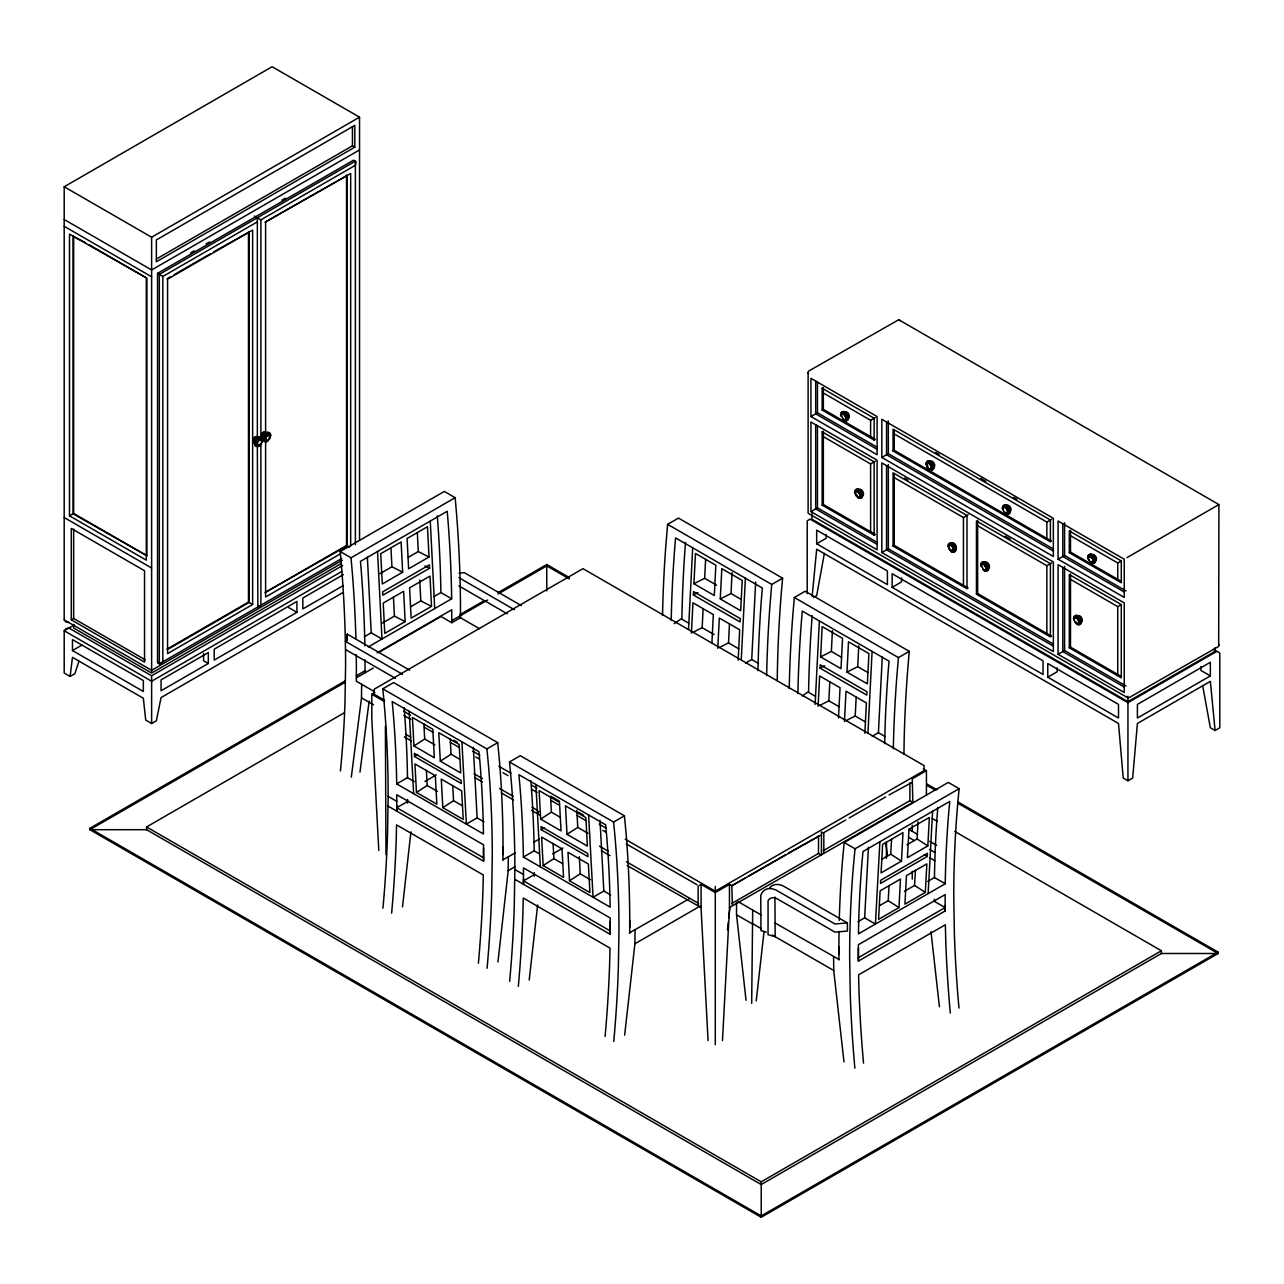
<?xml version="1.0" encoding="UTF-8"?>
<svg xmlns="http://www.w3.org/2000/svg" width="1284" height="1284" viewBox="0 0 1284 1284"><rect width="100%" height="100%" fill="white"/><g stroke="black" fill="none" stroke-linecap="round" stroke-linejoin="round"><path stroke-width="1.5" d="M886.425 858.386L886.506 842.513M373.708 691.257L356.326 681.242L356.374 671.532A1227.231 708.543 60 0 0 356.246 654.599M365.009 672.816L364.993 659.848M503.007 854.534L503.055 850.249A1227.231 708.543 -60 0 0 499.251 758.844L497.727 742.666L393.61 682.558L382.776 688.818A1210.138 698.673 -60 0 1 388.153 796.369L387.559 833.653A1210.973 699.154 -60 0 1 382.953 908.189M388.073 806.127L483.57 861.211L483.538 844.84L396.788 794.748L396.756 811.135L396.804 805.662M479.542 628.743L460.442 617.716L451.775 622.724L451.759 609.756L377.143 652.834M629.706 927.69L629.738 923.405A1227.231 708.543 -60 0 0 625.95 831.984L624.425 815.805L520.309 755.698L509.475 761.958A1210.138 698.673 -60 0 1 514.852 869.509L514.258 906.793A1210.973 699.154 -60 0 1 509.652 981.345M514.772 879.267L610.253 934.351L610.237 917.996L523.471 867.904L523.455 884.291L523.503 878.802M674.212 623.671L681.916 618.31A1209.945 698.56 -60 0 1 685.512 542.442M802.452 695.928L808.615 691.466A1209.945 698.56 -60 0 1 812.194 615.598M927.626 881.482L934.463 877.534L934.479 876.362A1227.552 708.736 60 0 1 937.785 807.556M945.168 905.541L945.136 910.966L858.418 961.09L858.386 944.703L945.152 894.611L945.168 910.998L945.136 905.509M945.233 883.745L945.249 882.846A1209.945 698.56 60 0 1 948.844 811.135L949.759 801.409L862.992 851.501L862.078 861.227A1209.945 698.56 60 0 0 858.482 932.938L858.482 933.853L945.233 883.745L934.463 877.534M361.655 684.308L361.478 698.255L351.302 777.157M508.336 856.926L508.159 871.066L497.951 962.005M635.034 930.065L634.858 944.205L624.65 1035.161M751.67 1003.414L752.697 910.067M688.529 629.353L692.686 547.803M691.418 633.108L692.959 602.822L713.342 614.587L711.898 642.995M693.36 594.957L693.521 591.603L740.274 618.583L740.098 621.954L693.36 594.957L697.95 592.63M693.922 583.738L695.463 553.452L715.846 565.217L714.305 595.519L693.922 583.738L704.659 578.298L716.552 585.167M692.943 632.338L702.155 627.667L703.118 608.728M704.659 578.298L705.622 559.359M717.772 648.324L719.313 618.037L739.696 629.802L738.156 660.104M720.276 598.954L721.817 568.668L742.216 580.448L740.675 610.735L720.276 598.954L731.013 593.513L741.205 599.403M719.313 647.553L728.51 642.883L729.472 623.944M731.013 593.513L732.073 572.68M741.253 659.783L745.394 578.233M745.571 663.09L751.718 659.527L755.666 581.941M815.131 704.483L819.369 620.942M818.117 706.264L819.641 675.962L840.041 687.742L838.5 718.029M820.043 668.113L820.219 664.743L866.973 691.739L866.796 695.109L820.043 668.113L824.649 665.77M820.62 656.894L822.161 626.592L842.545 638.373L841.004 668.659L820.62 656.894L831.358 651.437L841.55 657.328M819.641 705.478L828.838 700.807L829.801 681.884M831.358 651.437L832.417 630.621M844.471 721.48L846.012 691.193L866.395 702.958L864.854 733.244M846.975 672.11L848.515 641.823L868.915 653.588L867.374 683.874L846.975 672.11L857.712 666.653L867.904 672.543M845.995 720.693L855.208 716.023L856.171 697.1M857.712 666.653L858.771 645.836M867.952 732.939L872.093 651.389M872.253 736.23L878.416 732.683L882.269 657.087M722.475 1040.618L729.456 908.928L729.456 884.371L715.284 892.557L701.096 884.371L699.331 885.398M857.872 921.751L864.646 917.835L868.466 847.231M879.877 841.662L875.431 924.063L864.646 917.835M879.733 905.557L888.223 900.646L889.042 885.446M882.236 859.076L890.727 854.181L891.561 838.966M898.961 907.595L900.501 879.075L880.118 890.855L878.577 919.36L898.961 907.595L888.223 900.646M901.464 861.131L903.005 832.61L882.622 844.39L881.081 872.895L901.464 861.131L890.727 854.181M904.385 891.321L914.577 885.43L915.412 870.215M906.905 844.84L917.097 838.966L918.012 821.856M925.315 892.38L926.855 863.859L906.472 875.64L904.931 904.145L925.315 892.38L914.577 885.43M927.257 856.476L927.433 853.298L880.68 880.294L880.503 883.456L927.257 856.476L924.191 854.486M927.834 845.899L929.375 817.394L908.976 829.159L907.435 857.68L927.834 845.899L917.097 838.966M928.139 893.616L932.601 811.231M808.117 372.424L808.583 371.124L898.736 319.732L1218.917 504.564L1218.676 646.414L1128.299 698.079L808.117 513.263L808.117 372.424L808.342 373.692M255.083 442.434C249.048 443.654 255.933 431.97 259.336 438.518A1.669 1.332 -39.1 0 1 261.519 437.892C265.708 437.667 273.797 431.729 268.083 440.396A1.669 0.915 57.8 0 1 266.944 441.054M257.346 443.991A1.669 1.011 -2.3 0 1 254.986 444.055A1.669 1.011 -2.3 0 1 254.986 442.627L257.233 438.47A1.669 0.915 57.8 0 1 258.373 437.812A1.669 0.915 57.8 0 1 259.609 439.834C252.707 445.612 263.83 447.313 261.695 439.882A1.669 1.332 -39.1 0 0 261.519 437.892C259.159 434.827 264.344 429.354 267.2 433.43A1.669 1.364 -64.4 0 1 269.191 432.644A1.669 1.364 -64.4 0 1 269.576 434.794M268.083 440.396L266.382 440.669L265.611 439.208A1.669 1.011 -2.3 0 1 263.252 439.272A1.669 1.011 -2.3 0 1 263.252 437.844L265.499 433.703A1.669 0.915 57.8 0 1 266.639 433.045A1.669 0.915 57.8 0 1 267.875 435.067M265.884 437.683L265.611 439.208L260.893 436.48M844.471 420.51A1.669 1.011 -62.3 0 1 843.54 419.675L841.132 414.957A1.669 1.156 12.1 0 1 841.501 413.175M843.54 419.675C848.708 420.959 843.54 410.591 841.132 414.957M845.691 417.364L848.05 416L848.098 417.444A1.669 1.156 12.1 0 1 848.082 419.082A1.669 1.156 12.1 0 1 845.739 418.809M860.36 497.711A1.669 1.22 -78 0 1 858.274 497.422L855.963 495.496L855.256 492.494A1.669 1.156 12.1 0 1 855.625 490.697M858.274 497.422C862.607 497.085 857.327 488.514 855.256 492.494M857.455 491.628A1.669 1.011 -62.3 0 1 858.579 489.541A1.669 1.011 -62.3 0 1 859.815 490.263L862.222 494.966A1.669 1.156 12.1 0 1 862.206 496.603A1.669 1.156 12.1 0 1 859.863 496.33M953.611 551.478A1.669 1.22 -78 0 1 951.54 551.189L948.828 548.493L948.732 545.716A1.669 1.3 31.3 0 1 950.401 543.822M951.54 551.189C955.456 550.868 951.476 543.212 948.732 545.716M953.129 550.098A1.669 1.156 12.1 0 0 955.473 550.387A1.669 1.156 12.1 0 0 955.489 548.733L954.991 545.539L952.423 547.08M984.555 570.77A1.669 1.011 -62.3 0 1 983.624 569.919L981.217 565.217A1.669 1.156 12.1 0 1 981.586 563.419M983.624 569.919C988.808 571.203 983.64 560.835 981.217 565.217M985.839 569.053A1.669 1.156 12.1 0 0 988.166 569.342A1.669 1.156 12.1 0 0 988.199 567.688L988.134 566.244L985.775 567.608M1009.192 511.786A3.338 1.926 60 0 1 1008.694 511.931A1.669 1.332 80.9 0 1 1008.277 514.146A1.669 1.332 80.9 0 1 1006.447 513.295L1003.59 511.353L1003.093 507.806A1.669 1.3 31.3 0 1 1004.762 505.912M1006.447 513.295C1009.401 511.851 1005.661 505.591 1003.093 507.806M1074.114 617.155A1.669 1.156 12.1 0 0 1074.098 618.808L1074.804 621.809L1077.116 623.735A1.669 1.22 -78 0 0 1078.656 624.57M1077.116 623.735C1081.449 623.398 1076.185 614.827 1074.098 618.808M1078.704 622.644A1.669 1.156 12.1 0 0 1081.048 622.917A1.669 1.156 12.1 0 0 1081.08 621.279L1078.656 616.577A1.669 1.011 -62.3 0 0 1077.42 615.855A1.669 1.011 -62.3 0 0 1076.297 617.941M1090.662 562.328C1099.65 559.391 1081.465 551.687 1090.662 562.328A1.669 1.011 -62.3 0 0 1091.898 563.05M1091.063 557.176L1093.262 555.169L1095.236 560.097A1.669 1.156 12.1 0 1 1095.204 561.75A1.669 1.156 12.1 0 1 1092.861 561.461L1095.011 560.643A1.669 1.3 31.3 0 1 1094.883 562.569A1.669 1.3 31.3 0 1 1092.652 562.007M777.253 680.857A1210.138 698.673 -60 0 1 782.598 578.201L678.482 518.094L667.632 524.353L666.107 542.281A1227.231 708.543 -60 0 0 662.528 615.469M782.598 578.201L771.748 584.461L770.223 602.389A1227.231 708.543 -60 0 0 766.644 675.577M903.952 753.997A1210.138 698.673 -60 0 1 909.297 651.341L805.164 591.234L794.331 597.493L792.806 615.437A1227.231 708.543 -60 0 0 789.227 688.609M909.281 651.341L898.447 657.601L896.922 675.544A1227.231 708.543 -60 0 0 893.343 748.716M842.93 419.258L844.166 419.547M845.418 416.562C850.987 416.931 845.145 409.355 843.941 414.507M857.054 496.78L858.29 497.068M860.424 490.681L859.51 490.167L858.065 492.045M950.304 550.547L952.15 550.226M951.909 546.39C955.922 544.753 953.097 542.394 951.332 545.812M983.014 569.502L984.25 569.791M985.518 566.822C991.087 567.175 985.245 559.599 984.042 564.767M1004.666 512.637L1005.918 512.926M1007.426 510.743C1013.349 512.043 1007.089 502.188 1005.693 507.902M1075.896 623.093L1077.132 623.382M1079.282 616.994L1078.351 616.481L1076.907 618.358M1090.052 561.911L1091.881 561.589M958.987 1008.052A1210.973 699.154 60 0 1 954.365 933.516L953.771 896.216A1210.138 698.673 60 0 1 959.164 788.681L948.314 782.421L844.198 842.529L842.673 858.707A1227.231 708.543 60 0 0 839.271 920.355M812.146 596.37L816.672 549.231L1118.508 723.486L1123.227 778.056L1127.946 780.784L1132.681 778.056L1137.399 723.486L1210.347 681.371L1215.081 730.484L1219.8 727.755L1219.8 653.091L1217.2 651.389M727.45 929.841L728.333 921.88M728.782 917.899L729.89 907.965M78.966 661.196L74.825 673.731L70.106 676.459L64.2 673.041L64.2 630.765L66.046 628.598L68.919 628.037L151.624 675.769L342.651 565.49M402.502 906.905L410.944 831.775M529.201 980.061L537.643 904.931M756.212 1000.926L763.948 932.296M931.494 469.462A1.669 1.188 -75 0 1 929.456 469.19L926.791 466.381L926.791 463.652A1.669 1.316 35.1 0 1 928.091 461.566M929.456 469.19C933.468 469.093 929.648 461.341 926.791 463.652M931.125 468.227A1.669 1.188 15 0 0 933.452 468.564A1.669 1.188 15 0 0 933.484 466.846L931.205 462.096A1.669 0.963 -60 0 0 930.017 461.405A1.669 0.963 -60 0 0 928.846 463.476M70.106 676.459L72.466 657.344L143.343 698.255L145.718 720.099L151.624 723.518L156.343 720.789L161.062 697.581L343.149 592.454M359.969 772.149L369.134 701.128M928.236 468.483L929.102 468.949M931.815 462.545L930.948 462.079L929.456 463.909M824.376 553.372L816.672 595.615L813.526 597.429M409.612 670.168L347.274 634.168L345.508 641.39L402.534 674.309M955.489 548.733L955.28 549.279A1.669 1.3 31.3 0 1 955.152 551.205A1.669 1.3 31.3 0 1 952.921 550.643L955.28 549.279L954.461 549.841M988.199 567.688L987.99 568.234A1.669 1.3 31.3 0 1 987.861 570.16A1.669 1.3 31.3 0 1 985.614 569.598M1078.496 623.189A1.669 1.3 31.3 0 0 1080.727 623.751A1.669 1.3 31.3 0 0 1080.871 621.825L1081.08 621.279M930.884 468.74A1.669 1.316 35.1 0 0 933.099 469.334A1.669 1.316 35.1 0 0 933.259 467.376L933.484 466.846M856.476 496.202L857.423 496.218M861.002 491.258L858.643 492.623M949.727 549.969L950.69 549.985M1094.016 556.389L1091.641 557.754M1075.318 622.515L1076.618 622.275M257.346 437.523L257.346 217.782M629.417 932.874L688.706 899.073M926.326 464.776L926.566 465.578M841.582 415.31L841.181 416.401M1003.318 508.705L1002.932 509.796M1078.656 621.199L1081.016 619.835M1095.011 560.643L1094.658 561.028A1.669 1.364 55.6 0 1 1094.353 563.13A1.669 1.364 55.6 0 1 1092.299 562.392M1080.855 621.825L1080.502 622.21A1.669 1.364 55.6 0 1 1080.197 624.313A1.669 1.364 55.6 0 1 1078.143 623.575M933.243 467.376L932.874 467.729A1.669 1.364 60 0 1 932.537 469.864A1.669 1.364 60 0 1 930.515 469.093M855.963 495.496L857.038 494.95M949.229 549.263L949.935 548.942M861.516 491.949L859.156 493.313M1009.144 507.806L1006.768 509.17M1080.358 618.262L1077.998 619.626M413.962 745.956L412.421 717.451L432.804 729.216L434.345 757.737L413.962 745.956L424.699 739.006L423.864 723.807M414.523 756.533L414.363 753.355L461.1 780.351L461.277 783.513L414.523 756.533L417.589 754.543M440.316 761.187L438.775 732.666L459.158 744.431L460.699 772.952L440.316 761.187L451.053 754.238L450.235 739.022M416.465 792.437L414.925 763.916L435.308 775.697L436.849 804.201L416.465 792.437L427.203 785.487L426.384 770.272M442.819 807.652L441.279 779.131L461.678 790.912L463.219 819.417L442.819 807.652L453.557 800.702L452.738 785.503M540.66 819.112L539.119 790.591L559.503 802.372L561.044 830.876L540.66 819.112L551.382 812.162L550.563 796.947M541.222 829.673L541.046 826.511L587.799 853.491L587.976 856.669L541.222 829.673L544.288 827.682M567.014 834.327L565.474 805.822L585.857 817.587L587.398 846.092L567.014 834.327L577.752 827.377L576.821 810.268M543.164 865.576L541.623 837.072L562.007 848.836L563.548 877.357L543.164 865.576L553.902 858.627L553.083 843.428M569.518 880.792L567.977 852.287L588.377 864.052L589.918 892.573L569.518 880.792L580.256 873.842L579.341 856.749M68.919 622.579L65.58 621.777L64.2 619.851L64.2 186.758L272.112 66.72L359.536 117.181L359.536 540.243M85.579 242.74L73.06 236.208L73.06 513.793L146.89 555.731L146.89 278.147L69.513 234.153L69.513 515.831L146.296 560.161L146.296 278.484M64.2 186.758L151.624 237.219L359.536 117.181M156.343 259.047L352.442 145.83L354.801 147.195L354.801 125.367L156.343 239.947L156.343 261.775L354.801 147.195M359.536 149.923L151.624 269.961L64.2 219.5M190.738 252.836L194.189 250.845M206.226 243.896L209.661 241.906M281.918 200.192L285.353 198.201M157.531 273.38L162.843 276.445L162.843 661.79L159.81 664.005L157.531 662.817L157.531 273.38L353.63 160.163L355.941 161.8L355.395 165.267L260.893 219.837L254.392 216.081M162.843 276.445L257.346 221.875M166.968 278.837L170.435 276.83M173.918 274.824L210.335 253.799M213.802 251.792L249.08 232.115L249.08 602.453L167.562 649.511M349.489 547.209L346.536 545.507L265.018 592.566L347.129 545.844L347.129 175.507L265.018 222.228L350.676 173.452L350.676 545.893M69.513 515.831L73.653 513.456L146.89 555.731M71.294 619.851L144.53 662.127L144.53 570.738L71.294 528.462L71.294 619.851L73.653 618.487L145.188 659.783M65.933 629.754L74.135 625.019M72.466 650.539L143.343 691.466L143.343 680.552L72.466 639.625L72.466 650.539L81.919 645.082M166.968 649.174L248.486 602.116L252.627 604.507L252.627 230.061L167.562 279.174L167.562 653.604L252.627 604.507M340.404 770.946A1210.973 699.154 60 0 0 344.995 701.915L345.589 665.321A1210.138 698.673 60 0 0 340.212 551.542L444.328 491.435L455.162 497.694L456.687 515.622A1227.231 708.543 60 0 1 460.491 611.425L460.442 617.716M340.26 553.902L265.611 596.996L265.611 440.765M341.64 558.556L159.296 663.844L159.296 274.391L355.395 161.174L355.395 544.625M342.202 560.289L151.624 670.312L64.2 619.851M341.448 563.451L151.624 673.041L73.653 628.037L73.653 624.393M340.212 551.542L351.046 557.802L455.162 497.694M341.624 571.541L151.624 681.226L64.2 630.765M343.326 574.638L302.831 598.023L302.831 608.937L343.326 585.552M208.313 663.491L161.062 690.776L161.062 679.862L208.313 652.577L208.313 663.491L203.594 660.762L203.594 653.492M296.925 612.34L214.219 660.088L214.219 649.174L296.925 601.426L296.925 612.34L288.643 607.573M380.032 573.643L391.925 566.774L402.662 572.215L401.122 541.928L380.738 553.693L382.279 583.995L402.662 572.215M408.087 557.449L418.279 551.558L429.017 556.999L427.476 526.713L407.092 538.477L408.633 568.78L429.017 556.999M429.594 568.218L382.841 595.214L382.68 591.844L429.418 564.864L429.594 568.218L424.988 565.891M382.536 623.013L394.429 616.143L405.166 621.584L403.625 591.298L383.242 603.063L384.783 633.365L405.166 621.584M410.607 606.802L420.799 600.928L431.536 606.369L429.996 576.083L409.596 587.847L411.137 618.15L431.536 606.369M364.383 636.736L371.22 632.787L381.99 639.015L451.663 598.793L451.663 597.606A1227.552 708.736 60 0 0 448.004 520.63L447.217 511.273L360.451 561.365L361.253 570.738A1227.552 708.736 60 0 1 364.865 645.804M434.104 596.482L440.893 592.566L451.663 598.793M368.315 646.911L381.99 639.015L377.544 551.494M822.161 388.233L823.349 387.559L823.349 409.387L875.335 439.385L874.147 440.075L822.161 410.061L822.161 388.233L874.147 418.247L874.147 440.075M378.523 652.577L441.006 616.497L451.775 622.724M957.896 801.89L1218.115 952.134L1218.115 953.498L761.219 1217.28L89.864 829.689L89.864 828.324L345.236 680.873M459.897 614.683L484.212 600.639M498.112 592.614L546.759 564.527L569.31 577.543M345.236 682.237L89.864 829.689L146.569 829.689L761.219 1184.538L1161.41 953.498L1218.115 953.498L957.896 803.254M356.326 675.785L365.009 670.778M451.775 620.67L487.695 599.997M498.112 593.978L546.759 565.891L569.31 578.907M356.326 677.824L373.275 668.049M810.942 416.546L877.1 454.729L877.1 416.546L810.942 378.347L810.942 416.546L817.443 412.79L877.165 447.265M822.161 410.061L823.349 409.387M374.511 689.01L582.968 568.652L923.726 765.392M822.161 431.889L823.349 431.199L823.349 504.468L875.335 534.465L874.147 535.155L822.161 505.142L822.161 431.889L874.147 461.903L874.147 535.155M378.796 850.489L371.814 718.815L371.814 694.259L374.96 692.445M146.569 829.689L146.569 826.96L344.064 712.925M823.349 393.016L870.6 420.301L875.335 417.573M385.393 725.974L385.986 854.582M823.349 436.656L870.6 463.941L875.335 461.213M881.819 457.457L1053.361 556.502L1053.361 518.303L881.819 419.274L881.819 457.457L888.319 453.717L1053.41 549.022M893.054 450.989L1050.408 541.832L1050.408 520.004L893.054 429.161L893.054 450.989L894.226 450.299L1051.58 541.158M810.942 511.626L877.1 549.809L877.1 460.186L810.942 422.003L810.942 511.626L817.443 507.87L877.165 542.346M822.161 505.142L823.349 504.468M926.904 467.312L927.851 466.766M930.515 465.225L933.131 463.717M396.692 783.898L483.458 833.99L483.442 833.075A1209.945 698.56 -60 0 0 479.863 761.364L478.948 751.638L392.182 701.546L393.097 711.272A1209.945 698.56 -60 0 1 396.692 782.983L396.692 783.898L407.461 777.671L414.251 781.587M816.672 543.774L887.404 584.621L887.404 570.979L816.672 530.131L816.672 543.774L826.126 538.317L826.126 534.417M424.924 781.442L436.255 774.91M382.776 688.818L486.893 748.925L497.727 742.666M407.574 801.489L396.804 807.7L483.57 857.792M881.819 552.537L1053.361 651.566L1053.361 561.959L881.819 462.914L881.819 552.537L888.319 548.798L1053.41 644.103M893.054 546.069L966.996 588.762L966.996 515.51L893.054 472.817L893.054 546.069L894.226 545.379L968.184 588.072M894.226 477.584L963.449 517.548L968.184 514.82M483.972 821.84L477.134 817.892L466.365 824.119L461.903 741.719M1005.292 513.054A1.669 1.011 -62.3 0 0 1007.346 512.878L1009.641 511.369M892.139 587.35L1043.041 674.469L1043.041 660.827L892.139 573.707L892.139 587.35L901.577 581.893L901.577 577.993M538.815 811.135L538.221 812.852M894.226 433.928L1046.861 522.058L1051.58 519.33M502.718 859.911L515.221 852.945M534.16 842.015L539.457 838.95M976.45 594.219L1050.408 636.912L1050.408 563.66L976.45 520.967L976.45 594.219L977.638 593.529L1051.58 636.222M523.39 857.038L610.157 907.13L610.141 906.231A1209.945 698.56 -60 0 0 606.546 834.504L605.631 824.793L518.88 774.701L519.795 784.412A1209.945 698.56 -60 0 1 523.374 856.139L523.39 857.038L534.16 850.827L539.248 853.748M508.159 870.664L515.061 866.668M977.638 525.734L1046.861 565.698L1051.58 562.97M1058.08 559.23L1124.238 597.413L1124.238 559.23L1058.08 521.031L1058.08 559.23L1064.58 555.474L1126.004 590.945M1069.299 552.746L1121.285 582.759L1121.285 560.931L1069.299 530.918L1069.299 552.746L1070.487 552.056L1120.884 581.154M552.682 853.972L562.954 848.05M509.475 761.958L613.591 822.065L624.425 815.805M534.272 874.629L523.503 880.856L610.253 930.948M1218.676 504.692L1126.967 557.641M1070.487 535.701L1117.738 562.97L1120.884 561.156M610.67 894.996L603.833 891.048L593.064 897.259L588.602 814.875M1070.487 579.341L1117.738 606.626L1120.884 604.812M1058.08 654.294L1124.238 692.493L1124.238 602.87L1058.08 564.687L1058.08 654.294L1064.58 650.555L1126.004 686.009M1069.299 647.826L1121.285 677.84L1121.285 604.571L1069.299 574.574L1069.299 647.826L1070.487 647.136L1120.884 676.235M1047.776 677.198L1118.508 718.029L1118.508 704.402L1047.776 663.555L1047.776 677.198L1057.23 671.741L1057.23 667.841M698.143 886.072L698.143 905.172M625.244 839.206L715.284 891.192L924.079 770.641L924.079 765.874M926.438 795.197L926.438 770.641L912.266 778.826L912.844 802.356L729.456 907.563M732.41 905.172L731.816 885.735L745.683 877.726M749.15 875.736L785.551 854.711M789.018 852.704L819.08 836.028M823.221 832.963L845.755 819.962M849.222 817.956L885.623 796.931M889.09 794.94L911.672 782.582M820.267 835.354L731.816 885.735M634.858 943.804L700.406 905.958M701.096 907.563L627.154 865.56M731.816 903.471L818.502 853.427L820.267 854.454M823.221 850.698L909.891 800.654L911.672 801.681M854.871 1068.16A1210.973 699.154 60 0 1 850.249 993.623L849.655 956.339A1210.138 698.673 60 0 1 855.048 848.788L959.164 788.681M811.953 513.777L811.953 519.217L1127.946 701.674L1215.081 651.373L1215.081 647.73M1210.347 675.914L1137.399 718.029L1137.399 704.402L1210.347 662.287L1210.347 675.914L1200.893 670.457L1200.893 666.573M775.071 922.987L839.206 959.597M858.37 957.655L945.136 907.563L934.351 901.336L934.351 899.298M146.569 826.96L761.219 1181.81L1161.41 950.77L1161.41 953.498M1218.115 952.134L761.219 1215.916L89.864 828.324M949.357 547.787L948.828 548.493M1089.089 559.15L1088.575 559.856M855.706 492.847L855.304 493.923M981.666 565.57L981.281 566.661M259.593 439.834L261.695 439.882M270.282 436.993L270.25 435.934M262.016 441.76L261.246 440.412M927.674 465.434L926.791 466.381M846.3 413.143L844.053 412.678A1.669 1.364 55.6 0 0 841.999 411.923A1.669 1.364 55.6 0 0 841.694 414.042M1005.805 506.057L1008.052 506.538M1008.823 511.931L1009.288 511.754A1.669 1.364 55.6 0 1 1008.983 513.857A1.669 1.364 55.6 0 1 1006.929 513.118M986.401 563.403L984.138 562.922A1.669 1.364 55.6 0 0 982.083 562.167A1.669 1.364 55.6 0 0 981.779 564.286M1088.816 556.694A1.669 1.364 55.6 0 1 1089.121 554.576A1.669 1.364 55.6 0 1 1091.175 555.33L1092.812 555.394A1.669 1.011 -62.3 0 0 1091.577 554.672A1.669 1.011 -62.3 0 0 1090.453 556.758M265.66 438.47L263.332 438.165L260.941 435.741M257.394 443.253L255.067 442.932L252.675 440.524M952.808 547.867L955.184 546.502M1092.556 559.23L1094.915 557.866M1078.399 620.397L1080.759 619.032A3.338 1.926 60 0 0 1078.143 616.384M809.819 519.25L807.219 520.951L807.219 593.641M269.062 434.682A1.669 1.3 -88.7 0 0 268.436 432.467A1.669 1.3 -88.7 0 0 266.703 433.318L263.14 432.339M256.062 436.721L260.796 439.449A1.669 1.3 -88.7 0 0 260.154 437.234A1.669 1.3 -88.7 0 0 258.437 438.085L254.874 437.106M930.884 466.012L933.243 464.647M774.942 897.018L775.167 936.694L768.041 934.672L768.073 900.678A15.809 9.068 59.7 0 1 776.948 898.688L835.017 932.136L847.424 931.061L847.376 922.907L834.969 923.982L776.178 890.133A25.841 14.814 59.7 0 0 761.685 893.407L760.754 895.397L760.963 930.579L766.291 932.088M459.078 573.129L464.391 572.712L521.432 605.647M261.808 442.547L261.326 441.712M257.603 442.45L252.884 439.722M930.017 461.791L931.205 462.096M859.815 494.886L862.174 493.521M1092.812 560.017L1095.172 558.652M931.125 466.798L933.452 466.429L933.484 465.434M259.272 444.89L260.411 444.697M258.437 438.085L258.935 438.213A1.669 1.364 -64.4 0 1 260.925 437.411A1.669 1.364 -64.4 0 1 261.294 439.577M257.715 445.115A1.669 1.332 -39.1 0 1 255.532 445.757A1.669 1.332 -39.1 0 1 255.355 443.75L256.254 444.184L252.996 442.386M1088.302 559.07L1088.094 558.331A1.669 0.915 -2.2 0 1 1088.19 556.999M1074.146 620.236L1073.938 619.498A1.669 0.915 -2.2 0 1 1074.034 618.182M1078.656 616.577L1078.046 616.352A1.669 1.22 -78 0 0 1076.522 615.518A1.669 1.22 -78 0 0 1075.687 617.716M257.346 445.5L257.859 607.396L260.893 605.181L260.893 443.462M263.862 435.533L266.237 436.897L261.503 434.169M267.858 440.332L268.693 439.914M257.956 441.664L253.237 438.935M263.99 437.154L261.15 434.955M269.078 438.117L269.993 438.663M935.731 452.433L939.182 454.44M980.687 478.386L985.871 481.388M1013.541 497.357L1016.992 499.364M877.1 449.288L815.677 413.817L815.677 381.075M1053.361 551.045L886.554 454.729L886.554 422.003M1124.238 591.956L1062.799 556.502L1062.799 523.76M1213.348 649.367L1216.815 651.373L1127.946 702.669L810.204 519.217M904.546 478.081L907.981 480.072M1005.147 536.166L1010.299 539.152M1215.081 730.484L1210.347 727.755L1202.643 685.528M877.1 544.352L815.677 508.897L815.677 424.731M1053.361 646.125L886.554 549.809L886.554 465.643M1124.238 687.036L1062.799 651.566L1062.799 567.416M667.632 524.353L771.748 584.461M794.331 597.493L898.447 657.601M64.2 226.305L151.624 276.782M88.981 244.714L145.188 277.167M702.155 627.667L714.048 634.537M728.51 642.883L738.701 648.773M828.838 700.807L839.046 706.698M855.208 716.023L865.4 721.913M681.9 619.225L688.738 623.173M751.718 659.527L758.507 663.443M808.599 692.365L815.436 696.313M878.416 732.683L885.19 736.599M923.292 768.827L926.438 770.641M926.679 783.866L937.079 789.885M926.679 785.23L935.346 790.238M912.844 802.356L912.266 803.383M264.344 431.954L266.703 433.318M263.766 432.05L266.125 433.414A1.669 1.156 72.1 0 1 267.553 432.612A1.669 1.156 72.1 0 1 268.484 434.778M932.216 818.438L937.432 821.455M954.782 831.47L1161.41 950.77M262.53 432.804L267.265 435.533L264.905 434.169M261.984 433.43L266.703 436.159M260.989 437.122L263.621 438.984A1.669 1.332 -39.1 0 0 263.798 440.974A1.669 1.332 -39.1 0 0 265.981 440.348M261.262 437.619L263.621 438.984M255.484 436.817L257.859 438.181A1.669 1.156 72.1 0 1 259.288 437.379A1.669 1.156 72.1 0 1 260.219 439.545M254.264 437.587L258.999 440.316L256.623 438.951M253.702 438.213L258.437 440.942M252.627 441.263L254.986 442.627M252.723 441.905L255.083 443.269M908.928 829.368L917.579 834.359M929.664 841.341L936.582 845.321M458.918 577.688L514.338 609.675M908.799 837.409L913.999 840.41M929.584 849.414L934.768 852.416M458.853 585.889L507.212 613.8M929.6 857.664L934.784 860.649M844.198 842.529L855.048 848.788M822.627 832.626L821.455 831.936L821.455 855.128M847.376 922.907L783.272 885.992A25.841 14.814 59.7 0 0 769.662 887.918M345.557 649.543L395.504 678.385M729.456 884.371L731.222 885.398M738.156 901.673L761.3 915.043M384.558 700.261L374.174 694.259L374.174 689.492M403.609 711.256L410.527 715.252M453.814 740.242L457.281 742.248M472.865 751.236L479.799 755.233M498.834 766.243L510.968 773.241M531.736 785.23L536.937 788.232M550.788 796.224L559.439 801.216M578.49 812.226L583.69 815.212M599.259 824.216L606.192 828.212M371.814 694.259L384.414 701.529M64.2 517.548L151.624 568.01M403.85 715.477L410.736 719.457M424.506 727.418L433.125 732.394M450.347 742.329L458.95 747.304M475.658 756.95L479.076 758.924M502.975 772.711L508.095 775.664M531.993 789.467L537.113 792.421M551.687 800.831L558.508 804.779M577.286 815.613L585.825 820.54M602.886 830.395L606.305 832.369M626.399 843.973L697.019 884.74M361.478 697.854L373.548 704.82M752.697 923.71L761.235 928.653M772.326 935.057L833.765 970.527M736.534 902.491L736.534 914.786L752.697 924.111M424.699 739.006L434.891 744.897M451.053 754.238L459.544 759.133M551.382 812.162L559.888 817.073M577.752 827.377L587.944 833.268M405.567 734.207L410.736 737.193M473.957 773.69L482.495 778.618M499.556 788.472L513.215 796.353M531.993 807.203L537.113 810.156M599.484 846.156L608.006 851.083M626.399 861.708L698.737 903.471M404.3 736.888L411.362 740.964M474.759 777.558L482.351 781.956M501.402 792.95L513.52 799.948M531.464 810.3L539.489 814.939M601.377 850.666L609.964 855.625M427.203 785.487L437.395 791.377M453.557 800.702L462.063 805.614M553.902 858.627L562.392 863.538M580.256 873.842L590.447 879.733M388.153 796.369L396.836 801.376M514.852 869.509L523.535 874.516M260.106 443.975L260.973 444.071M899.073 319.909L900.068 320.743M1127.946 697.918L1126.967 697.068M264.841 432.066L265.611 433.511M256.575 436.849L257.346 438.293M1218.676 644.119L1218.917 645.403M263.252 437.844L263.364 438.486A1.669 1.22 -18 0 0 263.413 440.235A1.669 1.22 -18 0 0 265.724 439.85M885.703 842.352L887.485 856.171M930.98 931.638L939.423 1006.768M843.989 1061.868L833.765 970.929L833.589 956.789M736.534 914.786L746.036 1000.3M351.046 557.802L352.57 575.746A1227.231 708.543 60 0 1 355.925 639.432M600.013 820.428L603.833 891.048M535.893 784.428L540.339 866.828M473.314 747.288L477.134 817.892M409.195 711.288L413.641 793.673M708.078 1040.618L701.096 908.928L701.096 884.371M430.268 521.063L434.714 608.584M417.316 532.619L418.279 551.558M419.74 580.095L420.799 600.928M390.962 547.835L391.925 566.774M393.466 597.204L394.429 616.143M367.385 557.192L371.22 632.787M838.917 954.397L838.885 950.112A1227.231 708.543 60 0 1 839.03 931.462M610.221 928.926L610.253 934.351L610.253 921.398M534.16 850.827L534.16 849.639A1227.552 708.736 -60 0 0 530.838 780.849M483.57 861.211L483.57 848.242M440.893 592.566L440.877 591.651A1209.945 698.56 60 0 0 437.298 515.799M407.461 777.671L407.461 776.499A1227.552 708.736 -60 0 0 404.139 707.693M347.274 634.168L347.306 640.7M1127.946 696.217L1127.946 701.674M1127.946 702.926L1127.946 780.784M1117.738 562.97L1117.738 579.341M1117.738 606.626L1117.738 674.421M1070.487 530.244L1070.487 552.056M1070.487 573.884L1070.487 647.136M1064.58 522.732L1064.58 555.474M1064.58 566.388L1064.58 650.555M1046.861 522.058L1046.861 538.429M1046.861 565.698L1046.861 633.493M977.638 520.277L977.638 593.529M963.449 517.548L963.449 585.343M912.266 825.307L912.266 831.294M912.266 871.162L912.266 879.139M909.891 782.919L909.891 800.654M894.226 430.301L894.226 450.299M894.226 473.94L894.226 545.379M888.319 420.975L888.319 453.717M888.319 464.631L888.319 548.798M870.6 420.301L870.6 436.656M870.6 463.941L870.6 531.736M858.37 948.106L858.37 961.058M838.917 946.902L838.917 959.854M823.814 833.3L823.814 852.399M818.502 835.691L818.502 853.427M817.443 381.974L817.443 412.79M817.443 425.71L817.443 507.87M761.219 1181.81L761.219 1217.28M715.284 886.425L715.284 891.192M715.284 892.557L715.284 1044.711M629.706 920.179L629.706 933.147M546.759 564.527L546.759 590.929M534.272 872.574L534.272 876.218M503.007 847.039L503.007 859.991M407.574 799.434L407.574 803.078M352.442 126.731L352.442 145.83M346.536 175.154L346.536 545.507M265.611 222.565L265.611 432.804M260.893 219.837L260.893 437.459M248.486 231.762L248.486 602.116M151.624 237.219L151.624 671.452M151.624 675.769L151.624 723.518M73.653 235.855L73.653 513.456M73.653 529.072L73.653 618.487M267.907 433.43A1.669 1.332 -39.1 0 1 269.961 435.116M269.014 433.687A1.669 1.22 -18 0 1 270.234 435.613M266.382 440.669A1.669 1.364 -64.4 0 1 263.846 439.706M266.879 440.781A1.669 1.3 -88.7 0 1 264.424 439.834M267.473 440.685A1.669 1.156 72.1 0 1 265.467 440.958M269.159 434.554A1.669 1.011 -2.3 0 1 270.33 436.239M257.458 444.633A1.669 1.22 -18 0 1 254.842 443.558M260.748 438.454A1.669 1.22 -18 0 1 261.952 440.38M258.116 445.436A1.669 1.364 -64.4 0 1 256.126 446.222A1.669 1.364 -64.4 0 1 255.741 444.071M258.614 445.548A1.669 1.3 -88.7 0 1 256.607 446.174M259.191 445.468A1.669 1.156 72.1 0 1 257.763 446.27M259.817 445.163A1.669 0.915 57.8 0 1 258.678 445.821M261.326 439.353A1.669 1.011 -2.3 0 1 262.064 441.022M859.108 489.846A3.338 1.926 60 0 1 862.816 491.419A3.338 1.926 60 0 1 862.334 495.431M859.365 490.087A3.338 1.926 60 0 1 862.254 495.094M855.465 491.949A1.669 1.3 31.3 0 1 855.93 489.878M857.905 489.846A1.669 1.364 55.6 0 0 855.818 491.563A1.669 0.915 -2.2 0 0 855.192 493.168M856.284 491.371A1.669 1.332 80.9 0 1 856.829 489.172A1.669 1.332 80.9 0 1 858.643 490.007M856.845 491.403A1.669 1.22 -78 0 1 859.076 489.669M861.195 496.073A1.669 1.332 80.9 0 1 860.649 498.288A1.669 1.332 80.9 0 1 858.819 497.438M862.286 494.292A1.669 0.915 -2.2 0 1 862.286 495.592A1.669 0.915 -2.2 0 1 859.911 495.656M859.205 497.694A1.669 1.011 -62.3 0 1 857.664 497.197M861.853 496.282A1.669 1.364 55.6 0 1 859.301 497.261M862.254 495.849A1.669 1.3 31.3 0 1 859.654 496.876M952.214 543.694A3.338 1.926 60 0 0 951.155 543.79A1.669 1.364 55.6 0 0 949.085 545.331M953.434 544.4A3.338 1.926 60 0 1 954.012 544.994M954.494 545.716A3.338 1.926 60 0 1 954.494 549.568M955.681 548.894A3.338 1.926 60 0 1 954.622 548.974M951.717 543.967A3.338 1.926 60 0 1 954.911 543.999A3.338 1.926 60 0 1 956.05 548.541M948.507 546.262A1.669 1.156 12.1 0 1 949.711 544.416M949.55 545.138A1.669 1.332 80.9 0 1 950.096 542.939A1.669 1.332 80.9 0 1 951.909 543.774M950.722 545.395A1.669 1.011 -62.3 0 1 953.033 543.694M950.112 545.17A1.669 1.22 -78 0 1 950.93 542.971A1.669 1.22 -78 0 1 952.471 543.806M948.459 546.936A1.669 0.915 -2.2 0 1 948.186 545.828M954.927 549.664A1.669 1.364 55.6 0 1 954.622 551.767A1.669 1.364 55.6 0 1 952.567 551.029M952.471 551.462A1.669 1.011 -62.3 0 1 950.93 550.964M954.413 551.51A1.669 1.332 80.9 0 1 952.086 551.205M984.234 562.873A3.338 1.926 60 0 1 987.332 564.446A3.338 1.926 60 0 1 987.942 568.314M984.796 563.066A3.338 1.926 60 0 1 988.519 563.756A3.338 1.926 60 0 1 988.263 568.138M981.425 564.671A1.669 1.3 31.3 0 1 983.48 563.002M982.26 564.093A1.669 1.332 80.9 0 1 982.806 561.894A1.669 1.332 80.9 0 1 984.619 562.729M983.416 564.35A1.669 1.011 -62.3 0 1 984.555 562.264A1.669 1.011 -62.3 0 1 985.791 562.986M982.806 564.125A1.669 1.22 -78 0 1 983.64 561.927A1.669 1.22 -78 0 1 985.181 562.761M981.169 565.891A1.669 0.915 -2.2 0 1 981.506 564.43M988.247 567.014A1.669 0.915 -2.2 0 1 988.247 568.314A1.669 0.915 -2.2 0 1 985.887 568.379M986.064 570.754A1.669 1.22 -78 0 1 984.234 570.144M987.316 569.647A1.669 1.332 80.9 0 1 984.796 570.16M987.91 569.422A1.669 1.364 55.6 0 1 985.261 569.984M842.16 413.849A1.669 1.332 80.9 0 1 842.705 411.65A1.669 1.332 80.9 0 1 844.519 412.485M844.663 412.918A3.338 1.926 60 0 1 848.323 413.384A3.338 1.926 60 0 1 848.242 417.878M842.721 413.865A1.669 1.22 -78 0 1 843.54 411.683A1.669 1.22 -78 0 1 845.081 412.501M843.331 414.106A1.669 1.011 -62.3 0 1 844.455 412.02A1.669 1.011 -62.3 0 1 845.691 412.726M848.162 416.754A1.669 0.915 -2.2 0 1 848.162 418.07A1.669 0.915 -2.2 0 1 845.787 418.119M841.341 414.411A1.669 1.3 31.3 0 1 843.379 412.758M841.068 415.647A1.669 0.915 -2.2 0 1 841.822 414.074M845.979 420.494A1.669 1.22 -78 0 1 844.15 419.9M847.231 419.403A1.669 1.332 80.9 0 1 844.695 419.916M847.825 419.178A1.669 1.364 55.6 0 1 845.177 419.74M848.13 418.327A1.669 1.3 31.3 0 1 845.53 419.354M1006.656 505.655A3.338 1.926 60 0 1 1010.364 507.244A3.338 1.926 60 0 1 1009.882 511.257M1005.854 505.992A3.338 1.926 60 0 1 1009.802 509.507M1002.868 508.352A1.669 1.156 12.1 0 1 1004.072 506.506M1004.842 505.238A1.669 1.364 55.6 0 0 1003.43 507.421A1.669 0.915 -2.2 0 0 1002.82 509.026M1003.911 507.228A1.669 1.332 80.9 0 1 1004.457 505.029A1.669 1.332 80.9 0 1 1006.271 505.864M1005.083 507.485A1.669 1.011 -62.3 0 1 1006.207 505.398A1.669 1.011 -62.3 0 1 1007.442 506.121M1004.473 507.26A1.669 1.22 -78 0 1 1005.292 505.061A1.669 1.22 -78 0 1 1006.833 505.896M1007.491 512.188A1.669 1.156 12.1 0 0 1009.834 512.476A1.669 1.156 12.1 0 0 1009.85 510.823L1009.898 510.149A1.669 0.915 -2.2 0 1 1009.914 511.449A1.669 0.915 -2.2 0 1 1007.539 511.513M1008.277 512.765A1.669 1.22 -78 0 1 1005.886 513.279M1009.882 511.722A1.669 1.3 31.3 0 1 1007.282 512.733M1091.256 555.314A3.338 1.926 60 0 1 1092.315 555.218M1093.535 555.924A3.338 1.926 60 0 1 1094.594 561.092M1091.833 555.49A3.338 1.926 60 0 1 1095.782 556.55A3.338 1.926 60 0 1 1094.722 560.514M1088.254 557.625A1.669 1.156 12.1 0 1 1089.458 555.779M1088.463 557.079A1.669 1.3 31.3 0 1 1090.517 555.41M1089.281 556.502A1.669 1.332 80.9 0 1 1089.827 554.303A1.669 1.332 80.9 0 1 1091.657 555.137M1089.843 556.534A1.669 1.22 -78 0 1 1090.678 554.335A1.669 1.22 -78 0 1 1092.219 555.169M1095.284 559.423A1.669 0.915 -2.2 0 1 1095.284 560.723A1.669 0.915 -2.2 0 1 1092.925 560.787M1093.695 561.606A1.669 1.22 -78 0 1 1091.272 562.553M1094.321 561.622A1.669 1.332 80.9 0 1 1091.833 562.569M1077.886 616.159A3.338 1.926 60 0 1 1081.802 618.118A3.338 1.926 60 0 1 1080.55 621.681M1080.791 619.193A3.338 1.926 60 0 1 1080.422 622.275M1074.307 618.246A1.669 1.3 31.3 0 1 1075.173 616.159M1074.66 617.877A1.669 1.364 55.6 0 1 1076.056 615.694M1075.125 617.684A1.669 1.332 80.9 0 1 1077.019 615.646M1081.128 620.589A1.669 0.915 -2.2 0 1 1081.128 621.905A1.669 0.915 -2.2 0 1 1078.769 621.97M1078.046 623.992A1.669 1.011 -62.3 0 1 1076.506 623.51M1079.507 623.221A1.669 1.22 -78 0 1 1079.202 624.024M1080.197 623.238A1.669 1.332 80.9 0 1 1077.677 623.751M932.457 469.158A1.669 1.316 84.9 0 1 930.017 469.238M930.338 461.598A3.338 1.926 60 0 1 934.254 463.572A3.338 1.926 60 0 1 933.003 467.135M933.564 466.188A1.669 0.963 0 0 1 933.58 467.569A1.669 0.963 0 0 1 931.205 467.553M928.22 463.203A1.669 1.188 -75 0 1 929.102 461.02A1.669 1.188 -75 0 1 930.595 461.839M927.658 463.155A1.669 1.316 84.9 0 1 929.825 461.405M927.16 463.299A1.669 1.364 60 0 1 929.279 461.582M926.55 464.166A1.669 1.188 15 0 1 927.77 462.288M926.47 464.824A1.669 0.963 0 0 1 926.47 463.46M930.322 469.398A1.669 0.963 -60 0 1 928.846 468.917M884.676 743.709A1227.552 708.736 -60 0 1 888.239 670.537L889.042 661.164L802.275 611.072L801.489 620.445A1227.552 708.736 -60 0 0 797.91 693.617M757.977 670.569A1227.552 708.736 -60 0 1 761.556 597.381L762.343 588.024L675.577 537.932L674.79 547.289A1227.552 708.736 -60 0 0 671.211 620.477M391.62 913.197A1210.973 699.154 -60 0 0 396.242 838.661L396.563 824.89L483.33 874.982L482.993 888.753A1210.973 699.154 -60 0 1 478.386 963.289M486.893 748.925A1210.138 698.673 -60 0 1 492.27 856.476L491.676 893.76A1210.973 699.154 -60 0 1 487.069 968.296M518.319 986.353A1210.973 699.154 -60 0 0 522.925 911.801L523.262 898.03L610.028 948.122L609.691 961.893A1210.973 699.154 -60 0 1 605.085 1036.445M613.575 822.065A1210.138 698.673 -60 0 1 618.968 929.616L618.374 966.9A1210.973 699.154 -60 0 1 613.768 1041.452M863.538 1063.152A1210.973 699.154 60 0 1 858.932 988.616L858.595 974.845L945.361 924.753L945.698 938.524A1210.973 699.154 60 0 0 950.304 1013.06M847.007 413.368L844.519 415.085L847.007 413.368M987.091 563.612L984.619 565.345L987.091 563.612M1008.742 506.747L1006.271 508.48L1008.742 506.747M1079.972 617.203L1077.485 618.936L1079.972 617.203M932.521 462.818L930.017 464.519L932.521 462.818M955.89 547.658L953.081 548.653L955.89 547.658M862.27 492.815L859.542 494.083L862.27 492.815M1009.898 508.673L1007.17 509.957L1009.898 508.673M847.633 414.251L845.033 415.791L847.617 414.234M987.733 564.495L985.117 566.035L987.701 564.495M1094.754 556.903L1092.154 558.444L1094.738 556.903M955.553 548.059L953.177 549.424A1.669 0.915 -2.2 0 0 955.553 549.359A1.669 0.915 -2.2 0 0 955.553 548.059"/></g></svg>
